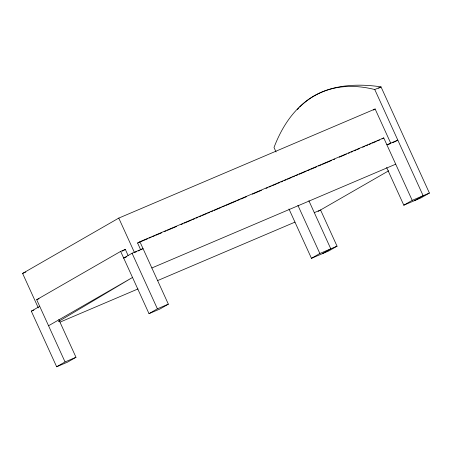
<?xml version="1.0" encoding="UTF-8"?>
<svg xmlns="http://www.w3.org/2000/svg" width="452" height="452" viewBox="0 0 452 452"><rect width="100%" height="100%" fill="white"/><g stroke="black" fill="none" stroke-linecap="round" stroke-linejoin="round"><path stroke-width="0.68" d="M58.342 321.615L132.515 277.46L48.556 325.751M38.301 307.868L22.6 273.42L118.769 218.101L375.137 108.988L390.833 143.437M378.567 88.276L381.013 86.874L429.4 193.049L421.004 197.88L403.811 205.197L386.629 167.5M39.714 306.354L31.318 311.179L56.653 366.77L65.048 361.939L36.685 299.699L120.644 251.408L125.334 249.414L128.091 255.459M122.289 251.159L125.328 249.408M126.605 256.815L123.673 258.064L132.069 253.233L143.013 248.577L140.725 249.894L137.6 243.035L139.888 241.718L383.748 137.928L412.207 200.372L403.811 205.197M373.312 110.039L375.137 108.988M382.03 138.911L383.748 137.928M396.099 141.114L397.816 140.126L386.872 144.781M318.157 211.361L388.692 170.788M120.644 251.408L149.007 313.648L157.403 308.818L168.347 304.162L139.888 241.718M58.811 319.587L75.992 357.283L67.597 362.108L56.653 366.77M168.347 304.162L159.952 308.993L149.007 313.648M288.975 208.988L311.456 258.318L319.852 253.493L337.045 246.17L320.553 209.982L314.304 212.643M322.395 253.662L330.791 248.832L308.885 200.756M414.75 200.541L423.145 195.71L374.759 89.536L381.013 86.874A319.044 144.273 47.7 0 0 299.71 107.056M337.045 246.17L328.649 251.001L311.456 258.318M22.6 273.42L25.843 272.036M137.6 243.035L139.544 242.204M140.843 241.656L147.973 238.616M149.273 238.068L151.217 237.238M152.516 236.684L154.46 235.859M155.759 235.306L161.596 232.82M164.189 231.718L166.133 230.887M167.432 230.339L176.512 226.475M181.054 224.542L182.998 223.712M184.297 223.158L191.428 220.124M192.727 219.57L194.671 218.745M195.97 218.192L197.914 217.361M199.213 216.813L201.157 215.983M202.456 215.429L206.344 213.773M207.643 213.22L209.587 212.395M210.886 211.841L212.83 211.016M214.129 210.462L221.265 207.423M222.559 206.875L224.508 206.044M225.802 205.49L236.181 201.078M237.475 200.524L239.424 199.694M240.718 199.146L246.555 196.66M252.391 194.174L261.476 190.309M266.013 188.377L267.957 187.552M269.256 186.998L271.2 186.167M272.499 185.619L276.392 183.964M277.686 183.41L279.635 182.58M280.929 182.032L282.879 181.201M284.172 180.647L286.122 179.823M287.415 179.269L291.308 177.613M292.602 177.06L294.551 176.235M295.845 175.681L297.795 174.851M299.088 174.302L306.224 171.263M307.524 170.709L309.467 169.884M310.767 169.33L316.603 166.844M318.547 166.02L321.14 164.912M322.44 164.364L331.519 160.5M333.463 159.669L334.762 159.115M339.299 157.183L346.435 154.149M348.379 153.318L349.678 152.77M350.978 152.217L352.922 151.386M354.215 150.838L356.165 150.007M357.459 149.454L359.408 148.629M362.651 147.25L364.594 146.42M365.894 145.866L367.838 145.041M369.137 144.487L371.081 143.657M372.38 143.109L376.267 141.453M377.567 140.9L379.51 140.069M136.346 251.753L134.47 252.555L118.769 218.101M138.222 250.956L139.47 250.425M387.709 144.77L390.212 143.708M392.596 142.691L395.523 141.442M36.685 299.699L39.03 298.704M31.318 311.179L33.894 310.089M151.855 267.974L395.715 164.183M60.184 322.061L138.013 288.935M157.465 280.652L294.964 222.13M412.207 200.372L429.4 193.049M65.048 361.939L75.992 357.283M276.053 151.968L274.008 147.482A332.627 152.38 66.9 0 1 374.759 89.536M297.919 205.361L319.852 253.493M132.069 253.233L157.403 308.818M297.331 109.621A319.044 144.273 47.7 0 1 298.744 108.068"/></g></svg>
